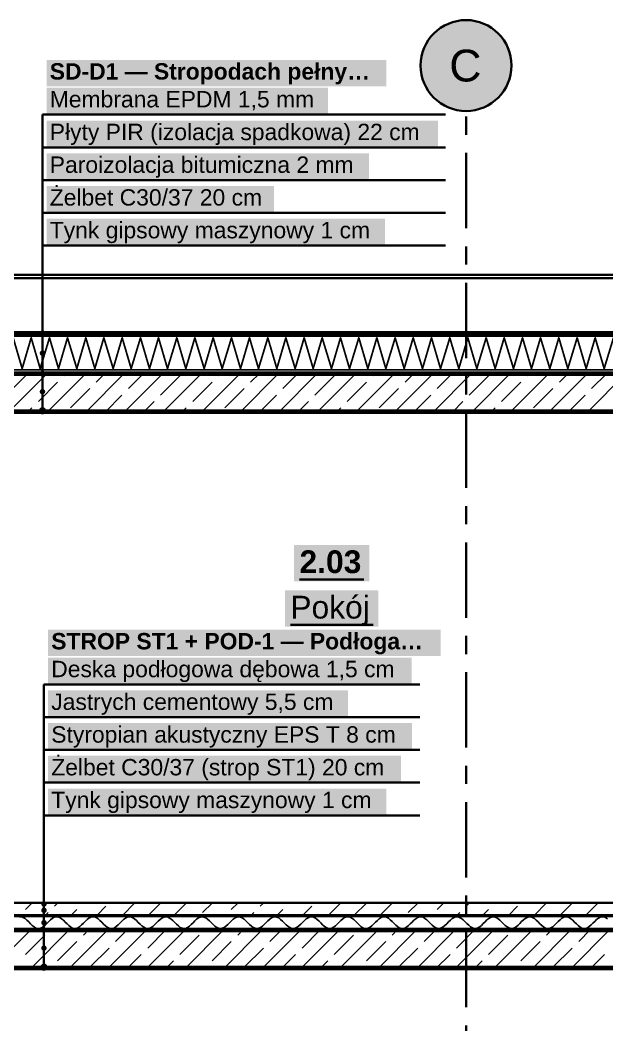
# Model space of a CAD drawing. Header units: metres. Extents: x -2.4 to 15.9, y -2.3 to 7.9.
# Drawn here: x 4.55 to 7.77, y 2.39 to 7.91 of the extents above; entities that cross this region are included whole.
import ezdxf

# ---------------------------------------------------------------- set-up
doc = ezdxf.new("R2010")
doc.units = ezdxf.units.M
for name, pattern in [('HYDRO_OKNA', [4.5, 1.5, -3]), ('KRESKOWA_3_1', [4, 3, -1]), ('PUNKTOWA', [10.5, 8.4, -1.05, 0, -1.05])]:
    doc.linetypes.add(name, pattern=pattern)
for name, color, linetype, lineweight in [('A-IZOL-WODNA', 5, 'Continuous', 100), ('A-KRESKOWANIE', 8, 'Continuous', 18), ('A-MASKA', 7, 'Continuous', 18), ('A-OPISY', 2, 'Continuous', 25), ('A-OSIE', 1, 'PUNKTOWA', 25), ('A-POMIESZCZENIA', 2, 'Continuous', 25), ('A-SCIANY-IZOL', 4, 'Continuous', 35), ('A-STROPY', 7, 'Continuous', 50), ('A-WARSTWY', 8, 'Continuous', 25), ('A-WIDOK', 7, 'Continuous', 25)]:
    doc.layers.add(name, color=color, linetype=linetype, lineweight=lineweight)
doc.styles.add('PL_ARIAL', font='arial.ttf')
doc.styles.add('PL_ARIAL_B', font='arialbd.ttf')

msp = doc.modelspace()

# ---------------------------------------------------------------- hatches: boundary and pattern name
at = {"layer": 'A-MASKA', "true_color": 0xffffff}
for points in [[(4.6944, 7.5492), (6.561, 7.5492), (6.561, 7.694), (4.6944, 7.694)], [(4.6944, 7.3962), (6.2414, 7.3962), (6.2414, 7.541), (4.6944, 7.541)], [(4.6944, 7.2162), (6.845, 7.2162), (6.845, 7.361), (4.6944, 7.361)], [(4.6944, 7.0362), (6.4669, 7.0362), (6.4669, 7.181), (4.6944, 7.181)], [(4.6944, 6.8562), (5.9437, 6.8562), (5.9437, 7.001), (4.6944, 7.001)], [(4.6944, 6.6762), (6.5541, 6.6762), (6.5541, 6.821), (4.6944, 6.821)], [(4.7026, 4.4157), (6.8613, 4.4157), (6.8613, 4.5605), (4.7026, 4.5605)], [(4.7026, 4.2627), (6.7009, 4.2627), (6.7009, 4.4075), (4.7026, 4.4075)], [(4.7026, 4.0827), (6.3514, 4.0827), (6.3514, 4.2275), (4.7026, 4.2275)], [(4.7026, 3.9027), (6.703, 3.9027), (6.703, 4.0475), (4.7026, 4.0475)], [(4.7026, 3.7227), (6.6424, 3.7227), (6.6424, 3.8675), (4.7026, 3.8675)], [(4.7026, 3.5427), (6.5622, 3.5427), (6.5622, 3.6875), (4.7026, 3.6875)]]:
    msp.add_hatch(color=7, dxfattribs=at).paths.add_polyline_path(points)
at = {"layer": 'A-OPISY', "true_color": 0x000000}
for points in [[(4.6869, 6.1927), (4.6864, 6.1966), (4.6849, 6.2002), (4.6825, 6.2034), (4.6794, 6.2057), (4.6758, 6.2072), (4.6719, 6.2077), (4.668, 6.2072), (4.6644, 6.2057), (4.6613, 6.2034), (4.6589, 6.2002), (4.6574, 6.1966), (4.6569, 6.1927), (4.6574, 6.1889), (4.6589, 6.1852), (4.6613, 6.1821), (4.6644, 6.1798), (4.668, 6.1783), (4.6719, 6.1777), (4.6758, 6.1783), (4.6794, 6.1798), (4.6825, 6.1821), (4.6849, 6.1852), (4.6864, 6.1889)], [(4.6869, 6.082), (4.6864, 6.0859), (4.6849, 6.0895), (4.6825, 6.0926), (4.6794, 6.095), (4.6758, 6.0965), (4.6719, 6.097), (4.668, 6.0965), (4.6644, 6.095), (4.6613, 6.0926), (4.6589, 6.0895), (4.6574, 6.0859), (4.6569, 6.082), (4.6574, 6.0781), (4.6589, 6.0745), (4.6613, 6.0714), (4.6644, 6.069), (4.668, 6.0675), (4.6719, 6.067), (4.6758, 6.0675), (4.6794, 6.069), (4.6825, 6.0714), (4.6849, 6.0745), (4.6864, 6.0781)], [(4.6869, 5.971), (4.6864, 5.9749), (4.6849, 5.9785), (4.6825, 5.9816), (4.6794, 5.984), (4.6758, 5.9855), (4.6719, 5.986), (4.668, 5.9855), (4.6644, 5.984), (4.6613, 5.9816), (4.6589, 5.9785), (4.6574, 5.9749), (4.6569, 5.971), (4.6574, 5.9671), (4.6589, 5.9635), (4.6613, 5.9604), (4.6644, 5.958), (4.668, 5.9565), (4.6719, 5.956), (4.6758, 5.9565), (4.6794, 5.958), (4.6825, 5.9604), (4.6849, 5.9635), (4.6864, 5.9671)], [(4.6869, 5.87), (4.6864, 5.8739), (4.6849, 5.8775), (4.6825, 5.8806), (4.6794, 5.883), (4.6758, 5.8845), (4.6719, 5.885), (4.668, 5.8845), (4.6644, 5.883), (4.6613, 5.8806), (4.6589, 5.8775), (4.6574, 5.8739), (4.6569, 5.87), (4.6574, 5.8661), (4.6589, 5.8625), (4.6613, 5.8594), (4.6644, 5.857), (4.668, 5.8555), (4.6719, 5.855), (4.6758, 5.8555), (4.6794, 5.857), (4.6825, 5.8594), (4.6849, 5.8625), (4.6864, 5.8661)], [(4.6919, 5.765), (4.6912, 5.7702), (4.6892, 5.775), (4.686, 5.7791), (4.6819, 5.7823), (4.6771, 5.7843), (4.6719, 5.785), (4.6667, 5.7843), (4.6619, 5.7823), (4.6577, 5.7791), (4.6546, 5.775), (4.6526, 5.7702), (4.6519, 5.765), (4.6526, 5.7598), (4.6546, 5.755), (4.6577, 5.7509), (4.6619, 5.7477), (4.6667, 5.7457), (4.6719, 5.745), (4.6771, 5.7457), (4.6819, 5.7477), (4.686, 5.7509), (4.6892, 5.755), (4.6912, 5.7598)], [(4.6951, 3.0525), (4.6945, 3.0564), (4.693, 3.06), (4.6907, 3.0631), (4.6876, 3.0655), (4.6839, 3.067), (4.6801, 3.0675), (4.6762, 3.067), (4.6726, 3.0655), (4.6695, 3.0631), (4.6671, 3.06), (4.6656, 3.0564), (4.6651, 3.0525), (4.6656, 3.0486), (4.6671, 3.045), (4.6695, 3.0419), (4.6726, 3.0395), (4.6762, 3.038), (4.6801, 3.0375), (4.6839, 3.038), (4.6876, 3.0395), (4.6907, 3.0419), (4.693, 3.045), (4.6945, 3.0486)], [(4.6951, 3.0175), (4.6945, 3.0214), (4.693, 3.025), (4.6907, 3.0281), (4.6876, 3.0305), (4.6839, 3.032), (4.6801, 3.0325), (4.6762, 3.032), (4.6726, 3.0305), (4.6695, 3.0281), (4.6671, 3.025), (4.6656, 3.0214), (4.6651, 3.0175), (4.6656, 3.0136), (4.6671, 3.01), (4.6695, 3.0069), (4.6726, 3.0045), (4.6762, 3.003), (4.6801, 3.0025), (4.6839, 3.003), (4.6876, 3.0045), (4.6907, 3.0069), (4.693, 3.01), (4.6945, 3.0136)], [(4.6951, 2.95), (4.6945, 2.9539), (4.693, 2.9575), (4.6907, 2.9606), (4.6876, 2.963), (4.6839, 2.9645), (4.6801, 2.965), (4.6762, 2.9645), (4.6726, 2.963), (4.6695, 2.9606), (4.6671, 2.9575), (4.6656, 2.9539), (4.6651, 2.95), (4.6656, 2.9461), (4.6671, 2.9425), (4.6695, 2.9394), (4.6726, 2.937), (4.6762, 2.9355), (4.6801, 2.935), (4.6839, 2.9355), (4.6876, 2.937), (4.6907, 2.9394), (4.693, 2.9425), (4.6945, 2.9461)], [(4.6951, 2.81), (4.6945, 2.8139), (4.693, 2.8175), (4.6907, 2.8206), (4.6876, 2.823), (4.6839, 2.8245), (4.6801, 2.825), (4.6762, 2.8245), (4.6726, 2.823), (4.6695, 2.8206), (4.6671, 2.8175), (4.6656, 2.8139), (4.6651, 2.81), (4.6656, 2.8061), (4.6671, 2.8025), (4.6695, 2.7994), (4.6726, 2.797), (4.6762, 2.7955), (4.6801, 2.795), (4.6839, 2.7955), (4.6876, 2.797), (4.6907, 2.7994), (4.693, 2.8025), (4.6945, 2.8061)], [(4.7001, 2.705), (4.6994, 2.7102), (4.6974, 2.715), (4.6942, 2.7191), (4.6901, 2.7223), (4.6852, 2.7243), (4.6801, 2.725), (4.6749, 2.7243), (4.6701, 2.7223), (4.6659, 2.7191), (4.6627, 2.715), (4.6607, 2.7102), (4.6601, 2.705), (4.6607, 2.6998), (4.6627, 2.695), (4.6659, 2.6909), (4.6701, 2.6877), (4.6749, 2.6857), (4.6801, 2.685), (4.6852, 2.6857), (4.6901, 2.6877), (4.6942, 2.6909), (4.6974, 2.695), (4.6994, 2.6998)]]:
    msp.add_hatch(color=7, dxfattribs=at).paths.add_polyline_path(points)
at = {"layer": 'A-OSIE', "true_color": 0xffffff}
msp.add_hatch(color=7, dxfattribs=at).paths.add_polyline_path([(7.25, 7.6635), (7.2479, 7.6961), (7.2415, 7.7282), (7.231, 7.7592), (7.2165, 7.7885), (7.1983, 7.8157), (7.1768, 7.8403), (7.1522, 7.8618), (7.125, 7.88), (7.0957, 7.8945), (7.0647, 7.905), (7.0326, 7.9114), (7, 7.9135), (6.9674, 7.9114), (6.9353, 7.905), (6.9043, 7.8945), (6.875, 7.88), (6.8478, 7.8618), (6.8232, 7.8403), (6.8017, 7.8157), (6.7835, 7.7885), (6.769, 7.7592), (6.7585, 7.7282), (6.7521, 7.6961), (6.75, 7.6635), (6.7521, 7.6309), (6.7585, 7.5988), (6.769, 7.5678), (6.7835, 7.5385), (6.8017, 7.5113), (6.8232, 7.4867), (6.8478, 7.4652), (6.875, 7.447), (6.9043, 7.4325), (6.9353, 7.422), (6.9674, 7.4156), (7, 7.4135), (7.0326, 7.4156), (7.0647, 7.422), (7.0957, 7.4325), (7.125, 7.447), (7.1522, 7.4652), (7.1768, 7.4867), (7.1983, 7.5113), (7.2165, 7.5385), (7.231, 7.5678), (7.2415, 7.5988), (7.2479, 7.6309)])
at = {"layer": 'A-POMIESZCZENIA', "true_color": 0xffffff}
for points in [[(6.0547, 4.8275), (6.4683, 4.8275), (6.4683, 5.0275), (6.0547, 5.0275)], [(6.0043, 4.5775), (6.5187, 4.5775), (6.5187, 4.7775), (6.0043, 4.7775)]]:
    msp.add_hatch(color=7, dxfattribs=at).paths.add_polyline_path(points)

# ---------------------------------------------------------------- linework, layer by layer
at = {"layer": 'A-IZOL-WODNA', "lineweight": 100, "ltscale": 0.05, "true_color": 0x000000}
msp.add_lwpolyline([(0.16, 6.1927), (9.84, 6.1927)], dxfattribs=at)
at = {"layer": 'A-IZOL-WODNA', "linetype": 'HYDRO_OKNA', "lineweight": 50, "ltscale": 0.05, "true_color": 0xffffff, "flags": 128}
msp.add_lwpolyline([(0.16, 6.1927), (9.84, 6.1927)], dxfattribs=at)
at = {"layer": 'A-IZOL-WODNA', "linetype": 'KRESKOWA_3_1', "lineweight": 35, "ltscale": 0.05, "flags": 128}
msp.add_lwpolyline([(0.16, 5.971), (9.84, 5.971)], dxfattribs=at)
at = {"layer": 'A-KRESKOWANIE', "lineweight": 25, "ltscale": 0.05}
for points in [[(0.16, 6.1745), (9.84, 6.1745)], [(4.51, 6.167), (4.56, 5.997), (4.61, 6.167), (4.66, 5.997), (4.71, 6.167), (4.76, 5.997), (4.81, 6.167), (4.86, 5.997), (4.91, 6.167), (4.96, 5.997), (5.01, 6.167), (5.06, 5.997), (5.11, 6.167), (5.16, 5.997), (5.21, 6.167), (5.26, 5.997), (5.31, 6.167), (5.36, 5.997), (5.41, 6.167), (5.46, 5.997), (5.51, 6.167), (5.56, 5.997), (5.61, 6.167), (5.66, 5.997), (5.71, 6.167), (5.76, 5.997), (5.81, 6.167), (5.86, 5.997), (5.91, 6.167), (5.96, 5.997), (6.01, 6.167), (6.06, 5.997), (6.11, 6.167), (6.16, 5.997), (6.21, 6.167), (6.26, 5.997), (6.31, 6.167), (6.36, 5.997), (6.41, 6.167), (6.46, 5.997), (6.51, 6.167), (6.56, 5.997), (6.61, 6.167), (6.66, 5.997), (6.71, 6.167), (6.76, 5.997), (6.81, 6.167), (6.86, 5.997), (6.91, 6.167), (6.96, 5.997), (7.01, 6.167), (7.06, 5.997), (7.11, 6.167), (7.16, 5.997), (7.21, 6.167), (7.26, 5.997), (7.31, 6.167), (7.36, 5.997), (7.41, 6.167), (7.46, 5.997), (7.51, 6.167), (7.56, 5.997), (7.61, 6.167), (7.66, 5.997), (7.71, 6.167), (7.76, 5.997), (7.81, 6.167)], [(0.16, 5.9895), (9.84, 5.9895)], [(4.4872, 5.76), (4.6972, 5.97)], [(4.6993, 5.76), (4.9093, 5.97)], [(4.7906, 5.9574), (4.8033, 5.97)], [(4.9115, 5.76), (5.1215, 5.97)], [(4.9674, 5.922), (5.0154, 5.97)], [(5.1236, 5.76), (5.3336, 5.97)], [(5.1442, 5.8867), (5.2275, 5.97)], [(5.3357, 5.76), (5.5457, 5.97)], [(5.5479, 5.76), (5.7579, 5.97)], [(5.6392, 5.9574), (5.6518, 5.97)], [(5.76, 5.76), (5.97, 5.97)], [(5.816, 5.922), (5.8639, 5.97)], [(5.9721, 5.76), (6.1821, 5.97)], [(5.9927, 5.8867), (6.0761, 5.97)], [(6.1843, 5.76), (6.3943, 5.97)], [(6.3964, 5.76), (6.6064, 5.97)], [(6.4877, 5.9574), (6.5003, 5.97)], [(6.6085, 5.76), (6.8185, 5.97)], [(6.6645, 5.922), (6.7125, 5.97)], [(6.8207, 5.76), (7.0307, 5.97)], [(6.8413, 5.8867), (6.9246, 5.97)], [(7.0328, 5.76), (7.2428, 5.97)], [(7.2449, 5.76), (7.4549, 5.97)], [(7.3362, 5.9574), (7.3489, 5.97)], [(7.4571, 5.76), (7.6671, 5.97)], [(7.513, 5.922), (7.561, 5.97)], [(7.6692, 5.76), (7.8792, 5.97)], [(7.6898, 5.8867), (7.7731, 5.97)], [(4.4725, 5.8513), (4.5785, 5.9574)], [(4.6492, 5.816), (4.7553, 5.922)], [(5.321, 5.8513), (5.427, 5.9574)], [(5.4978, 5.816), (5.6038, 5.922)], [(6.1695, 5.8513), (6.2756, 5.9574)], [(6.3463, 5.816), (6.4523, 5.922)], [(7.018, 5.8513), (7.1241, 5.9574)], [(7.1948, 5.816), (7.3009, 5.922)], [(4.826, 5.7806), (4.9321, 5.8867)], [(5.6745, 5.7806), (5.7806, 5.8867)], [(6.5231, 5.7806), (6.6291, 5.8867)], [(7.3716, 5.7806), (7.4777, 5.8867)], [(5.0175, 5.76), (5.1088, 5.8513)], [(5.2297, 5.76), (5.2856, 5.816)], [(5.8661, 5.76), (5.9574, 5.8513)], [(6.0782, 5.76), (6.1342, 5.816)], [(6.7146, 5.76), (6.8059, 5.8513)], [(6.9267, 5.76), (6.9827, 5.816)], [(7.5631, 5.76), (7.6544, 5.8513)], [(4.5933, 5.76), (4.6139, 5.7806)], [(5.4418, 5.76), (5.4624, 5.7806)], [(6.2903, 5.76), (6.3109, 5.7806)], [(7.1389, 5.76), (7.1595, 5.7806)], [(4.5785, 3.0229), (4.6156, 3.06)], [(4.7376, 3.0406), (4.7571, 3.06)], [(4.8967, 3.0582), (4.8985, 3.06)], [(4.9699, 2.99), (5.0205, 3.0406)], [(5.1113, 2.99), (5.1796, 3.0582)], [(5.2527, 2.99), (5.3227, 3.06)], [(5.3942, 2.99), (5.4642, 3.06)], [(5.5508, 3.0052), (5.6056, 3.06)], [(5.7099, 3.0229), (5.747, 3.06)], [(5.869, 3.0406), (5.8884, 3.06)], [(6.0281, 3.0582), (6.0298, 3.06)], [(6.1013, 2.99), (6.1518, 3.0406)], [(6.2427, 2.99), (6.3109, 3.0582)], [(6.3841, 2.99), (6.4541, 3.06)], [(6.5255, 2.99), (6.5955, 3.06)], [(6.6822, 3.0052), (6.737, 3.06)], [(6.8413, 3.0229), (6.8784, 3.06)], [(7.0004, 3.0406), (7.0198, 3.06)], [(7.1595, 3.0582), (7.1612, 3.06)], [(7.2326, 2.99), (7.2832, 3.0406)], [(7.3741, 2.99), (7.4423, 3.0582)], [(7.5155, 2.99), (7.5855, 3.06)], [(7.6569, 2.99), (7.7269, 3.06)], [(4.6871, 2.99), (4.7023, 3.0052)], [(4.8285, 2.99), (4.8614, 3.0229)], [(5.8184, 2.99), (5.8336, 3.0052)], [(5.9598, 2.99), (5.9927, 3.0229)], [(6.9498, 2.99), (6.965, 3.0052)], [(7.0912, 2.99), (7.1241, 3.0229)], [(4.5459, 2.9822), (4.5559, 2.9819), (4.5659, 2.9785), (4.576, 2.9723), (4.586, 2.9638), (4.596, 2.954), (4.6061, 2.9438), (4.6161, 2.9342), (4.6261, 2.9262), (4.6362, 2.9205), (4.6462, 2.9177), (4.6563, 2.9181), (4.6663, 2.9217), (4.6763, 2.928), (4.6864, 2.9365), (4.6964, 2.9463), (4.7064, 2.9565), (4.7165, 2.9661), (4.7265, 2.974), (4.7365, 2.9796), (4.7466, 2.9823), (4.7566, 2.9818), (4.7667, 2.9782), (4.7767, 2.9717), (4.7867, 2.9632), (4.7968, 2.9533), (4.8068, 2.9431), (4.8168, 2.9336), (4.8269, 2.9257), (4.8369, 2.9202), (4.8469, 2.9177), (4.857, 2.9183), (4.867, 2.922), (4.877, 2.9285), (4.8871, 2.9372), (4.8971, 2.9471), (4.9072, 2.9572), (4.9172, 2.9667), (4.9272, 2.9745), (4.9373, 2.9799), (4.9473, 2.9824), (4.9573, 2.9816), (4.9674, 2.9778), (4.9774, 2.9712), (4.9874, 2.9625), (4.9975, 2.9526), (5.0075, 2.9424), (5.0175, 2.933), (5.0276, 2.9252), (5.0376, 2.9199), (5.0477, 2.9176), (5.0577, 2.9184), (5.0677, 2.9224), (5.0778, 2.9291), (5.0878, 2.9378), (5.0978, 2.9478), (5.1079, 2.958), (5.1179, 2.9673), (5.1279, 2.975), (5.138, 2.9802), (5.148, 2.9824), (5.1581, 2.9815), (5.1681, 2.9774), (5.1781, 2.9706), (5.1882, 2.9618), (5.1982, 2.9518), (5.2082, 2.9417), (5.2183, 2.9324), (5.2283, 2.9248), (5.2383, 2.9197), (5.2484, 2.9175), (5.2584, 2.9186), (5.2684, 2.9228), (5.2785, 2.9297), (5.2885, 2.9385), (5.2986, 2.9485), (5.3086, 2.9587), (5.3186, 2.968), (5.3287, 2.9755), (5.3387, 2.9805), (5.3487, 2.9825), (5.3588, 2.9813), (5.3688, 2.977), (5.3788, 2.97), (5.3889, 2.9611), (5.3989, 2.9511), (5.4089, 2.941), (5.419, 2.9317), (5.429, 2.9243), (5.4391, 2.9194), (5.4491, 2.9175), (5.4591, 2.9188), (5.4692, 2.9232), (5.4792, 2.9302), (5.4892, 2.9392), (5.4993, 2.9493), (5.5093, 2.9594), (5.5193, 2.9686), (5.5294, 2.9759), (5.5394, 2.9807), (5.5495, 2.9825), (5.5595, 2.9811), (5.5695, 2.9766), (5.5796, 2.9695), (5.5896, 2.9604), (5.5996, 2.9504), (5.6097, 2.9403), (5.6197, 2.9311), (5.6297, 2.9239), (5.6398, 2.9192), (5.6498, 2.9175), (5.6598, 2.919), (5.6699, 2.9236), (5.6799, 2.9308), (5.69, 2.9399), (5.7, 2.95), (5.71, 2.9601), (5.7201, 2.9692), (5.7301, 2.9764), (5.7401, 2.981), (5.7502, 2.9825), (5.7602, 2.9808), (5.7702, 2.9761), (5.7803, 2.9689), (5.7903, 2.9597), (5.8004, 2.9496), (5.8104, 2.9396), (5.8204, 2.9306), (5.8305, 2.9234), (5.8405, 2.9189), (5.8505, 2.9175), (5.8606, 2.9193), (5.8706, 2.9241), (5.8806, 2.9314), (5.8907, 2.9406), (5.9007, 2.9507), (5.9107, 2.9608), (5.9208, 2.9697), (5.9308, 2.9768), (5.9409, 2.9812), (5.9509, 2.9825), (5.9609, 2.9806), (5.971, 2.9757), (5.981, 2.9683), (5.991, 2.959), (6.0011, 2.9489), (6.0111, 2.9389), (6.0211, 2.93), (6.0312, 2.923), (6.0412, 2.9187), (6.0512, 2.9175), (6.0613, 2.9195), (6.0713, 2.9245), (6.0814, 2.932), (6.0914, 2.9413), (6.1014, 2.9515), (6.1115, 2.9615), (6.1215, 2.9703), (6.1315, 2.9772), (6.1416, 2.9814), (6.1516, 2.9825), (6.1616, 2.9804), (6.1717, 2.9752), (6.1817, 2.9677), (6.1918, 2.9583), (6.2018, 2.9482), (6.2118, 2.9382), (6.2219, 2.9294), (6.2319, 2.9226), (6.2419, 2.9185), (6.252, 2.9176), (6.262, 2.9198), (6.272, 2.925), (6.2821, 2.9326), (6.2921, 2.942), (6.3021, 2.9522), (6.3122, 2.9621), (6.3222, 2.9709), (6.3323, 2.9776), (6.3423, 2.9816), (6.3523, 2.9824), (6.3624, 2.9801), (6.3724, 2.9748), (6.3824, 2.967), (6.3925, 2.9576), (6.4025, 2.9474), (6.4125, 2.9375), (6.4226, 2.9288), (6.4326, 2.9222), (6.4426, 2.9184), (6.4527, 2.9176), (6.4627, 2.9201), (6.4728, 2.9255), (6.4828, 2.9333), (6.4928, 2.9427), (6.5029, 2.9529), (6.5129, 2.9628), (6.5229, 2.9714), (6.533, 2.978), (6.543, 2.9817), (6.553, 2.9824), (6.5631, 2.9798), (6.5731, 2.9743), (6.5832, 2.9664), (6.5932, 2.9569), (6.6032, 2.9467), (6.6133, 2.9369), (6.6233, 2.9283), (6.6333, 2.9219), (6.6434, 2.9182), (6.6534, 2.9177), (6.6634, 2.9204), (6.6735, 2.9259), (6.6835, 2.9339), (6.6935, 2.9435), (6.7036, 2.9536), (6.7136, 2.9635), (6.7237, 2.972), (6.7337, 2.9783), (6.7437, 2.9819), (6.7538, 2.9823), (6.7638, 2.9795), (6.7738, 2.9738), (6.7839, 2.9658), (6.7939, 2.9562), (6.8039, 2.946), (6.814, 2.9362), (6.824, 2.9277), (6.834, 2.9215), (6.8441, 2.9181), (6.8541, 2.9178), (6.8642, 2.9207), (6.8742, 2.9264), (6.8842, 2.9345), (6.8943, 2.9442), (6.9043, 2.9544), (6.9143, 2.9641), (6.9244, 2.9725), (6.9344, 2.9787), (6.9444, 2.982), (6.9545, 2.9822), (6.9645, 2.9792), (6.9746, 2.9733), (6.9846, 2.9651), (6.9946, 2.9555), (7.0047, 2.9453), (7.0147, 2.9355), (7.0247, 2.9272), (7.0348, 2.9212), (7.0448, 2.9179), (7.0548, 2.9179), (7.0649, 2.921), (7.0749, 2.927), (7.0849, 2.9352), (7.095, 2.9449), (7.105, 2.9551), (7.1151, 2.9648), (7.1251, 2.973), (7.1351, 2.979), (7.1452, 2.9821), (7.1552, 2.9821), (7.1652, 2.9788), (7.1753, 2.9728), (7.1853, 2.9645), (7.1953, 2.9547), (7.2054, 2.9445), (7.2154, 2.9349), (7.2254, 2.9267), (7.2355, 2.9208), (7.2455, 2.9178), (7.2556, 2.918), (7.2656, 2.9213), (7.2756, 2.9275), (7.2857, 2.9359), (7.2957, 2.9456), (7.3057, 2.9558), (7.3158, 2.9655), (7.3258, 2.9736), (7.3358, 2.9793), (7.3459, 2.9822), (7.3559, 2.9819), (7.366, 2.9785), (7.376, 2.9723), (7.386, 2.9638), (7.3961, 2.954), (7.4061, 2.9438), (7.4161, 2.9342), (7.4262, 2.9262), (7.4362, 2.9205), (7.4462, 2.9177), (7.4563, 2.9181), (7.4663, 2.9217), (7.4763, 2.928), (7.4864, 2.9365), (7.4964, 2.9464), (7.5065, 2.9565), (7.5165, 2.9661), (7.5265, 2.9741), (7.5366, 2.9796), (7.5466, 2.9823), (7.5566, 2.9818), (7.5667, 2.9781), (7.5767, 2.9717), (7.5867, 2.9631), (7.5968, 2.9533), (7.6068, 2.9431), (7.6168, 2.9336), (7.6269, 2.9257), (7.6369, 2.9202), (7.647, 2.9176), (7.657, 2.9183), (7.667, 2.922), (7.6771, 2.9286), (7.6871, 2.9372), (7.6971, 2.9471), (7.7072, 2.9573), (7.7172, 2.9667), (7.7272, 2.9745), (7.7373, 2.9799), (7.7473, 2.9824), (7.7574, 2.9816), (7.7674, 2.9778), (7.7774, 2.9712)], [(4.3971, 2.7), (4.6071, 2.91)], [(4.5785, 2.7754), (4.6846, 2.8815)], [(4.6092, 2.7), (4.8192, 2.91)], [(4.8213, 2.7), (5.0313, 2.91)], [(4.8967, 2.8815), (4.9253, 2.91)], [(5.0335, 2.7), (5.2435, 2.91)], [(5.0735, 2.8461), (5.1374, 2.91)], [(5.2456, 2.7), (5.4556, 2.91)], [(5.2503, 2.8107), (5.3495, 2.91)], [(5.427, 2.7754), (5.5331, 2.8815)], [(5.4577, 2.7), (5.6677, 2.91)], [(5.6698, 2.7), (5.8798, 2.91)], [(5.7452, 2.8815), (5.7738, 2.91)], [(5.882, 2.7), (6.092, 2.91)], [(5.922, 2.8461), (5.9859, 2.91)], [(6.0941, 2.7), (6.3041, 2.91)], [(6.0988, 2.8107), (6.198, 2.91)], [(6.2756, 2.7754), (6.3816, 2.8815)], [(6.3062, 2.7), (6.5162, 2.91)], [(6.5184, 2.7), (6.7284, 2.91)], [(6.5938, 2.8815), (6.6223, 2.91)], [(6.7305, 2.7), (6.9405, 2.91)], [(6.7705, 2.8461), (6.8344, 2.91)], [(6.9426, 2.7), (7.1526, 2.91)], [(6.9473, 2.8107), (7.0466, 2.91)], [(7.1241, 2.7754), (7.2302, 2.8815)], [(7.1548, 2.7), (7.3648, 2.91)], [(7.3669, 2.7), (7.5769, 2.91)], [(7.4423, 2.8815), (7.4708, 2.91)], [(7.579, 2.7), (7.789, 2.91)], [(7.6191, 2.8461), (7.683, 2.91)], [(4.7553, 2.74), (4.8614, 2.8461)], [(5.6038, 2.74), (5.7099, 2.8461)], [(6.4523, 2.74), (6.5584, 2.8461)], [(7.3009, 2.74), (7.4069, 2.8461)], [(4.9321, 2.7047), (5.0381, 2.8107)], [(5.1395, 2.7), (5.2149, 2.7754)], [(5.7806, 2.7047), (5.8867, 2.8107)], [(5.988, 2.7), (6.0634, 2.7754)], [(6.6291, 2.7047), (6.7352, 2.8107)], [(6.8366, 2.7), (6.912, 2.7754)], [(7.4777, 2.7047), (7.5837, 2.8107)], [(7.6851, 2.7), (7.7605, 2.7754)], [(5.3517, 2.7), (5.3917, 2.74)], [(6.2002, 2.7), (6.2402, 2.74)], [(7.0487, 2.7), (7.0887, 2.74)], [(4.7153, 2.7), (4.7199, 2.7047)], [(5.5638, 2.7), (5.5685, 2.7047)], [(6.4123, 2.7), (6.417, 2.7047)], [(7.2608, 2.7), (7.2655, 2.7047)]]:
    msp.add_lwpolyline(points, dxfattribs=at)
at = {"layer": 'A-OPISY', "lineweight": 35, "ltscale": 0.05}
for points in [[(4.6719, 6.4935), (4.6719, 7.3935)], [(4.6719, 7.3935), (6.8875, 7.3935)], [(4.6719, 7.2135), (6.8875, 7.2135)], [(4.6719, 7.0335), (6.8875, 7.0335)], [(4.6719, 6.8535), (6.8875, 6.8535)], [(4.6719, 6.6735), (6.8875, 6.6735)], [(4.6719, 5.765), (4.6719, 6.4935)], [(4.6801, 3.36), (4.6801, 4.26)], [(4.6801, 4.26), (6.7455, 4.26)], [(4.6801, 4.08), (6.7455, 4.08)], [(4.6801, 3.9), (6.7455, 3.9)], [(4.6801, 3.72), (6.7455, 3.72)], [(4.6801, 3.54), (6.7455, 3.54)], [(4.6801, 2.705), (4.6801, 3.36)]]:
    msp.add_lwpolyline(points, dxfattribs=at)
at = {"layer": 'A-OSIE', "linetype": 'PUNKTOWA', "lineweight": 35, "ltscale": 0.049296, "flags": 128}
msp.add_lwpolyline([(7, -1.8), (7, 7.4135)], dxfattribs=at)
at = {"layer": 'A-OSIE', "linetype": 'Continuous', "lineweight": 35, "ltscale": 0.05}
msp.add_circle((7, 7.6635), 0.25, dxfattribs=at)
at = {"layer": 'A-POMIESZCZENIA', "lineweight": 35, "ltscale": 0.05}
for points in [[(6.0847, 4.8375), (6.4383, 4.8375)], [(6.0343, 4.5875), (6.4887, 4.5875)]]:
    msp.add_lwpolyline(points, dxfattribs=at)
at = {"layer": 'A-SCIANY-IZOL', "lineweight": 50, "ltscale": 0.05}
for points in [[(0.16, 5.972), (0.16, 5.972), (0.16, 6.192), (0.16, 6.192), (0.16, 6.192), (9.84, 6.192), (9.84, 6.192), (9.84, 6.192), (9.84, 5.972), (9.84, 5.972), (9.84, 5.972), (0.16, 5.972)], [(4.305, 2.91), (4.305, 2.91), (4.305, 2.99), (4.305, 2.99), (4.305, 2.99), (9.895, 2.99), (9.895, 2.99), (9.895, 2.99), (9.895, 2.91), (9.895, 2.91), (9.895, 2.91), (4.305, 2.91)]]:
    msp.add_lwpolyline(points, close=True, dxfattribs=at)
at = {"layer": 'A-STROPY', "lineweight": 70, "ltscale": 0.05}
for points in [[(-0.09, 5.97), (10.09, 5.97)], [(9.895, 5.76), (4.305, 5.76)], [(-0.09, 2.91), (14, 2.91)], [(9.895, 2.7), (4.305, 2.7)]]:
    msp.add_lwpolyline(points, dxfattribs=at)
at = {"layer": 'A-WARSTWY', "lineweight": 35, "ltscale": 0.05}
msp.add_lwpolyline([(4.305, 3.06), (4.305, 3.06), (4.305, 3.06), (4.305, 3.06), (9.895, 3.06), (9.895, 3.06), (9.895, 3.06), (9.895, 3.06), (9.895, 2.99), (9.895, 2.99), (9.895, 2.99), (9.895, 2.99), (9.895, 2.99), (4.305, 2.99), (4.305, 2.99), (4.305, 2.99)], close=True, dxfattribs=at)
at = {"layer": 'A-WIDOK', "lineweight": 35, "ltscale": 0.05}
for points in [[(0.1904, 6.5135), (9.8096, 6.5135)], [(9.8096, 6.4935), (0.1904, 6.4935)]]:
    msp.add_lwpolyline(points, dxfattribs=at)

# ---------------------------------------------------------------- texts
at = {"layer": 'A-OPISY'}
for s, style, p in [('SD-D1 — Stropodach pełny…', 'PL_ARIAL_B', (4.7119, 7.5865)), ('Membrana EPDM 1,5 mm', 'PL_ARIAL', (4.7119, 7.4335)), ('Płyty PIR (izolacja spadkowa) 22 cm', 'PL_ARIAL', (4.7119, 7.2535)), ('Paroizolacja bitumiczna 2 mm', 'PL_ARIAL', (4.7119, 7.0735)), ('Żelbet C30/37 20 cm', 'PL_ARIAL', (4.7119, 6.8935)), ('Tynk gipsowy maszynowy 1 cm', 'PL_ARIAL', (4.7119, 6.7135)), ('STROP ST1 + POD-1 — Podłoga…', 'PL_ARIAL_B', (4.7201, 4.453)), ('Deska podłogowa dębowa 1,5 cm', 'PL_ARIAL', (4.7201, 4.3)), ('Jastrych cementowy 5,5 cm', 'PL_ARIAL', (4.7201, 4.12)), ('Styropian akustyczny EPS T 8 cm', 'PL_ARIAL', (4.7201, 3.94)), ('Żelbet C30/37 (strop ST1) 20 cm', 'PL_ARIAL', (4.7201, 3.76)), ('Tynk gipsowy maszynowy 1 cm', 'PL_ARIAL', (4.7201, 3.58))]:
    msp.add_text(s, height=0.09, dxfattribs=dict(at, style=style)).set_placement(p)
at = {"layer": 'A-OSIE', "style": 'PL_ARIAL'}
msp.add_text('C', height=0.175, dxfattribs=at).set_placement((6.9081, 7.576))
at = {"layer": 'A-POMIESZCZENIA'}
for s, style, p in [('2.03', 'PL_ARIAL_B', (6.0847, 4.8725)), ('Pokój', 'PL_ARIAL', (6.0343, 4.6225))]:
    msp.add_text(s, height=0.125, dxfattribs=dict(at, style=style)).set_placement(p)

doc.saveas('drawing.dxf')
